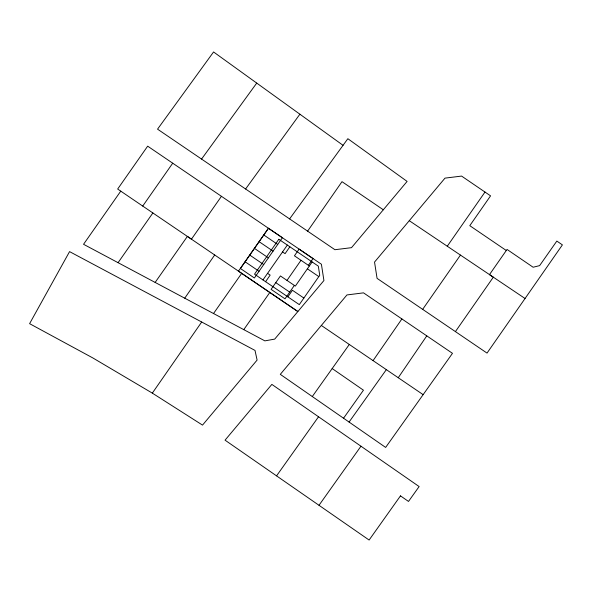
<?xml version="1.0" encoding="UTF-8"?>
<svg xmlns="http://www.w3.org/2000/svg" width="592" height="592" viewBox="0 0 592 592"><rect width="100%" height="100%" fill="white"/><g stroke="black" fill="none" stroke-linecap="round" stroke-linejoin="round"><path stroke-width="0.89" d="M398.238 377.733L426.78 335.864M184.734 298.19L214.689 254.982M373.071 360.624L401.894 318.94M152.329 393.125L202.516 425.108L257.098 360.084L255.011 350.42L69.56 251.615L29.6 323.669L92.892 357.975L152.329 393.125L201.687 322.011M120.761 191.135L83.546 244.289L264.868 340.874L274.71 339.105L323.92 280.534L321.412 264.247L268.457 228.268L240.456 268.516L254.382 277.988L282.384 237.74L147.667 146.165L117.667 189.04L191.445 239.175L221.438 196.315M265.579 281.688L270.152 275.117L267.554 273.349M289.865 246.783L285.092 253.65L282.547 251.926M307.618 231.146L341.991 181.67L383.313 209.775L407.104 181.411L347.852 138.706L289.606 218.907M286.994 280.408L300.995 260.288M294.357 285.418L285.018 298.834L271.092 289.362L280.43 275.946L295.349 286.091L312.147 261.945M308.365 265.29L313.027 258.578L299.101 249.106L294.439 255.811L309.35 265.971M287.86 296.851L292.433 290.272L303.874 298.057M447.278 246.228L484.996 192.052L490.561 195.856L469.789 225.67L506.293 250.505M484.996 192.052L461.582 176.083L444.999 178.125L374.536 262.071L377.067 278.358L422.666 309.35L460.45 255.085M455.403 331.624L493.321 277.182L489.488 274.607L507.041 249.432L533.118 267.236L539.615 265.63L556.835 241.077L562.4 244.881L487.024 353.098L422.666 309.35M142.724 206.068L172.723 163.192M118.067 262.685L152.869 212.965M155.141 282.428L187.383 236.408L297.857 311.533L238.458 271.143L268.457 228.268M262.966 279.912L287.342 245.066M243.771 329.64L269.819 292.463M213.52 313.523L241.699 273.341M312.295 396.544L349.302 344.463M276.582 475.827L318.533 416.768M343.545 418.218L363.451 390.195L332.171 368.55M349.08 422.059L386.339 369.637M319.014 505.272L360.965 446.213M423.139 394.649L385.644 447.426L280.297 374.351L346.942 294.942L363.518 292.855L452.48 353.328L423.139 394.649L321.33 325.452M201.561 159.07L256.728 83.087M245.599 188.996L299.885 114.204M383.313 209.775L351.507 247.671L334.931 249.713L157.546 129.16L213.564 51.963L343.049 145.321M409.272 220.69L525.052 298.501M263.795 234.98L277.722 244.452M307.374 268.812L318.807 276.59M259.126 241.684L273.053 251.156M254.456 248.388L268.383 257.868M249.794 255.1L263.721 264.572M245.125 261.805L259.052 271.284M275.761 282.65L289.688 292.122M278.817 239.272L254.53 274.177L299.3 304.628L319.732 275.265L318.326 266.148L278.817 239.272M400.481 495.867L369.112 540.037L225.049 440.167L271.861 384.393L419.129 486.565L408.502 501.439L400.481 495.867"/></g></svg>
